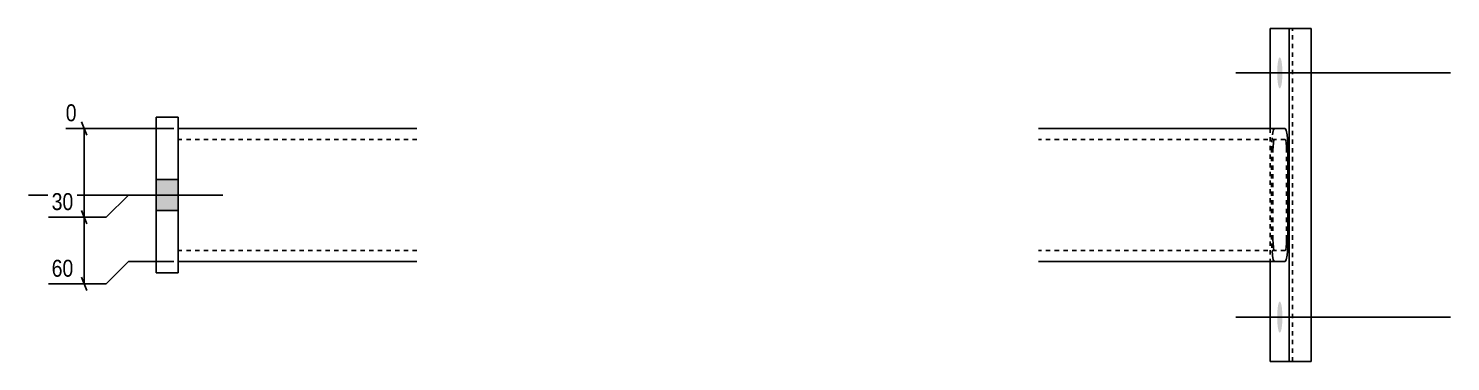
# Model space of a CAD drawing. Header units: millimetres. Extents: x 12 to 23024, y 2 to 282.
# Drawn here: x 22383 to 23024, y 5 to 155 of the extents above; entities that cross this region are included whole.
import ezdxf

# ---------------------------------------------------------------- set-up
doc = ezdxf.new("R2010")
doc.units = ezdxf.units.MM
doc.linetypes.add('DXK_LINE_DOT2', pattern=[3.9198, 1.9599, -1.9599])
doc.layers.add('MÅLSÆTNING', color=7, linetype='Continuous')
doc.layers.add('STÅL', color=7, linetype='Continuous')
doc.styles.add('Arial Narrow', font='ARIALN.TTF', dxfattribs={"height": 0.2})

msp = doc.modelspace()

# ---------------------------------------------------------------- hatches: boundary and pattern name
at = {"layer": 'STÅL', "linetype": 'Continuous'}
for points in [[(22947.89, 134.8), (22947.87, 133.34), (22947.79, 131.95), (22947.67, 130.69), (22947.5, 129.6), (22947.3, 128.74), (22947.08, 128.14), (22946.84, 127.84), (22946.59, 127.84), (22946.35, 128.14), (22946.13, 128.74), (22945.93, 129.6), (22945.76, 130.69), (22945.64, 131.95), (22945.57, 133.34), (22945.54, 134.8), (22945.57, 136.26), (22945.64, 137.65), (22945.76, 138.91), (22945.93, 140), (22946.13, 140.86), (22946.35, 141.46), (22946.59, 141.76), (22946.84, 141.76), (22947.08, 141.46), (22947.3, 140.86), (22947.5, 140), (22947.67, 138.91), (22947.79, 137.65), (22947.87, 136.26)], [(22450.51, 72.8), (22450.51, 86.8), (22440.51, 86.8), (22440.51, 72.8)], [(22450.51, 72.8), (22450.51, 86.8), (22440.51, 86.8), (22440.51, 72.8)], [(22947.89, 24.8), (22947.87, 23.34), (22947.79, 21.95), (22947.67, 20.69), (22947.5, 19.6), (22947.3, 18.74), (22947.08, 18.14), (22946.84, 17.84), (22946.59, 17.84), (22946.35, 18.14), (22946.13, 18.74), (22945.93, 19.6), (22945.76, 20.69), (22945.64, 21.95), (22945.57, 23.34), (22945.54, 24.8), (22945.57, 26.26), (22945.64, 27.65), (22945.76, 28.91), (22945.93, 30), (22946.13, 30.86), (22946.35, 31.46), (22946.59, 31.76), (22946.84, 31.76), (22947.08, 31.46), (22947.3, 30.86), (22947.5, 30), (22947.67, 28.91), (22947.79, 27.65), (22947.87, 26.26)]]:
    msp.add_hatch(color=96, dxfattribs=at).paths.add_polyline_path(points)

# ---------------------------------------------------------------- linework, layer by layer
at = {"layer": 'MÅLSÆTNING', "color": 7, "linetype": 'Continuous'}
for p, q in [((22448.51, 109.8), (22399.81, 109.8)), ((22409.28, 106.8), (22406.88, 112.8)), ((22408.08, 69.8), (22408.08, 109.8)), ((22418.08, 69.8), (22428.08, 79.8)), ((22418.08, 69.8), (22428.08, 79.8)), ((22428.08, 79.8), (22448.51, 79.8)), ((22428.08, 79.8), (22448.51, 79.8)), ((22406.88, 72.8), (22409.28, 66.8)), ((22409.28, 66.8), (22406.88, 72.8)), ((22392.02, 69.8), (22418.08, 69.8)), ((22392.02, 69.8), (22418.08, 69.8)), ((22408.08, 39.8), (22408.08, 69.8)), ((22418.08, 39.8), (22428.08, 49.8)), ((22428.08, 49.8), (22448.51, 49.8)), ((22392.02, 39.8), (22418.08, 39.8)), ((22406.88, 42.8), (22409.28, 36.8))]:
    msp.add_line(p, q, dxfattribs=at)
at = {"layer": 'STÅL', "color": 2, "linetype": 'Continuous'}
for p, q in [((22942.45, 154.8), (22942.45, 109.8)), ((22960.91, 154.8), (22942.45, 154.8)), ((22950.98, 4.8), (22950.98, 154.8)), ((22960.91, 4.8), (22960.91, 154.8)), ((22440.51, 114.8), (22450.51, 114.8)), ((22440.51, 44.8), (22440.51, 114.8)), ((22450.51, 114.8), (22450.51, 44.8)), ((22450.51, 109.8), (22558.01, 109.8)), ((22838.01, 109.8), (22949.17, 109.8)), ((22949.17, 109.8), (22949.64, 109.04)), ((22949.64, 109.04), (22950.04, 106.87)), ((22950.04, 106.87), (22950.31, 103.63)), ((22950.31, 103.63), (22950.4, 99.8)), ((22950.4, 59.8), (22950.4, 99.8)), ((22950.4, 59.8), (22950.31, 55.97)), ((22950.04, 52.73), (22949.64, 50.56)), ((22950.31, 55.97), (22950.04, 52.73)), ((22558.01, 49.8), (22450.51, 49.8)), ((22949.17, 49.8), (22838.01, 49.8)), ((22942.45, 4.8), (22942.45, 49.8)), ((22949.64, 50.56), (22949.17, 49.8)), ((22450.51, 44.8), (22440.51, 44.8)), ((22960.91, 4.8), (22942.45, 4.8))]:
    msp.add_line(p, q, dxfattribs=at)
at = {"layer": 'STÅL', "color": 7, "linetype": 'DXK_LINE_DOT2'}
for p, q in [((22952.38, 4.8), (22952.38, 154.8)), ((22450.51, 49.8), (22450.51, 109.8)), ((22942.45, 109.8), (22942.45, 49.8)), ((22943.39, 106.87), (22943.79, 109.04)), ((22943.79, 109.04), (22944.26, 109.8)), ((22558.01, 104.8), (22450.51, 104.8)), ((22949.17, 104.8), (22838.01, 104.8)), ((22943.03, 99.8), (22943.13, 103.63)), ((22943.13, 103.63), (22943.39, 106.87)), ((22943.83, 103.34), (22943.69, 101.71)), ((22944.03, 104.42), (22943.83, 103.34)), ((22944.26, 104.8), (22944.03, 104.42)), ((22949.41, 104.42), (22949.17, 104.8)), ((22949.61, 103.34), (22949.41, 104.42)), ((22949.74, 101.71), (22949.61, 103.34)), ((22943.03, 59.8), (22943.03, 99.8)), ((22943.69, 101.71), (22943.65, 99.8)), ((22943.65, 59.8), (22943.65, 99.8)), ((22949.79, 99.8), (22949.74, 101.71)), ((22949.79, 59.8), (22949.79, 99.8)), ((22943.13, 55.97), (22943.03, 59.8)), ((22943.65, 59.8), (22943.69, 57.89)), ((22943.69, 57.89), (22943.83, 56.26)), ((22949.61, 56.26), (22949.74, 57.89)), ((22949.74, 57.89), (22949.79, 59.8)), ((22558.01, 54.8), (22450.51, 54.8)), ((22949.17, 54.8), (22838.01, 54.8)), ((22943.39, 52.73), (22943.13, 55.97)), ((22943.79, 50.56), (22943.39, 52.73)), ((22943.88, 55.97), (22943.83, 56.26)), ((22944.03, 55.18), (22943.88, 55.97)), ((22944.26, 54.8), (22944.03, 55.18)), ((22949.17, 54.8), (22949.41, 55.18)), ((22949.41, 55.18), (22949.61, 56.26)), ((22944.26, 49.8), (22943.79, 50.56))]:
    msp.add_line(p, q, dxfattribs=at)
at = {"layer": 'STÅL', "color": 96, "linetype": 'Continuous'}
for p, q in [((23023.64, 134.8), (22926.87, 134.8)), ((22440.51, 86.8), (22450.51, 86.8)), ((22440.51, 86.8), (22450.51, 86.8)), ((22383.01, 79.8), (22470.51, 79.8)), ((22383.01, 79.8), (22470.51, 79.8)), ((22440.51, 72.8), (22450.51, 72.8)), ((22440.51, 72.8), (22450.51, 72.8)), ((23023.64, 24.8), (22926.87, 24.8))]:
    msp.add_line(p, q, dxfattribs=at)

# ---------------------------------------------------------------- next in the draw order: wipeouts: each hides what was drawn before it
at = {"color": 0, "linetype": 'Continuous'}
for points in [[(22406.28, 111.4), (22406.28, 122.6), (22398.21, 122.6), (22398.21, 111.4)], [(22404.82, 71.4), (22404.82, 82.6), (22391.87, 82.6), (22391.87, 71.4)], [(22404.82, 41.4), (22404.82, 52.6), (22391.87, 52.6), (22391.87, 41.4)]]:
    msp.add_wipeout(points, dxfattribs=at).dxf.layer = 'MÅLSÆTNING'

# ---------------------------------------------------------------- next in the draw order: texts
at = {"layer": 'MÅLSÆTNING', "color": 3, "linetype": 'Continuous', "style": 'Arial Narrow'}
for s, height, p in [('0', 7.64, (22399.81, 113)), ('30', 7.635, (22393.47, 73)), ('60', 7.635, (22393.47, 43))]:
    msp.add_text(s, height=height, dxfattribs=at).set_placement(p)

doc.saveas('drawing.dxf')
